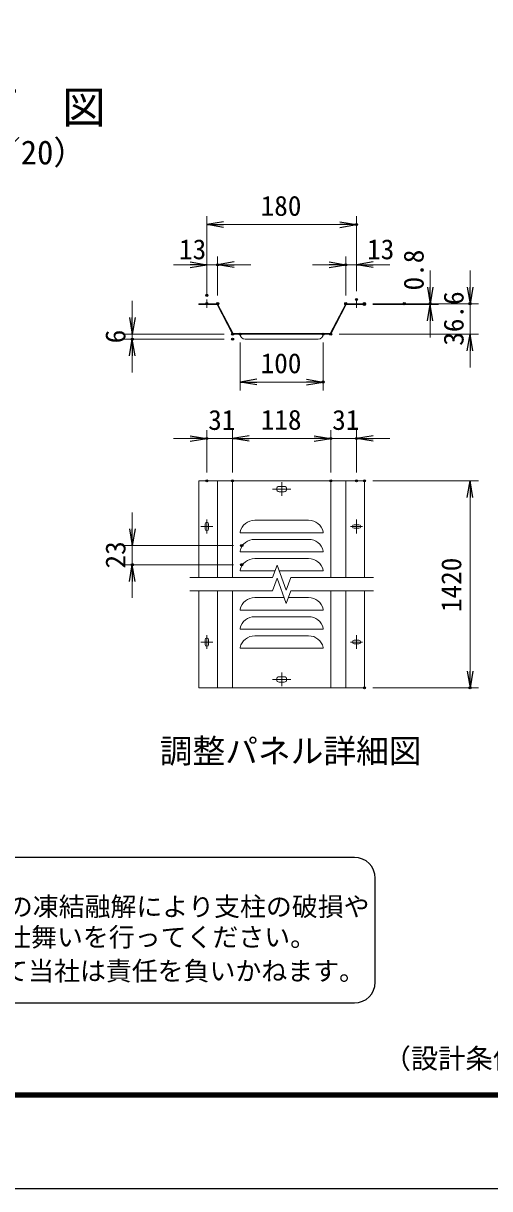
# Model space of a CAD drawing. Units: millimetres, scale not verified, with parts at other scales. Extents: x -4200 to 4200, y -2970 to 2970.
# Drawn here: x -2044 to -923, y -2970 to -166 of the extents above; entities that cross this region are included whole.
import ezdxf
from ezdxf.enums import TextEntityAlignment as Align

# ---------------------------------------------------------------- set-up
doc = ezdxf.new("R2010")
doc.units = ezdxf.units.MM
doc.header["$LTSCALE"] = 10
doc.header["$PDMODE"] = 32
doc.header["$PDSIZE"] = 5
doc.linetypes.add('USER1', pattern=[50.8, 31.75, -6.35, 6.35, -6.35])
for name, color, linetype, lineweight in [('0-0_D-BMK', 2, 'USER1', 13), ('0-5_D-STR-DIM', 7, 'Continuous', 13), ('0-6_0', 7, 'Continuous', 25), ('0-8_D-TTL-TXT', 7, 'Continuous', 25), ('0-A_D-TTL', 7, 'Continuous', 25)]:
    doc.layers.add(name, color=color, linetype=linetype, lineweight=lineweight)
doc.layers.add('0-7_Defpoints', color=8, linetype='Continuous')
doc.styles.add('ＭＳ ゴシック', font='')
doc.styles.get('ＭＳ ゴシック').set_extended_font_data('MS Gothic')

# ---------------------------------------------------------------- blocks, each defined once
blk = doc.blocks.new('_Open')
at = {"layer": '0-6_0'}
blk.add_line((-10, 1.667), (0, 0), dxfattribs=at)
blk.add_lwpolyline([(-10, -1.667), (0, 0), (-10, 0)], dxfattribs=at)

msp = doc.modelspace()

# ---------------------------------------------------------------- linework, layer by layer
at = {"layer": '0-0_D-BMK'}
for p, q in [((-1602.78, -830.85), (-1602.78, -850.85)), ((-1242.78, -830.85), (-1242.78, -850.85)), ((-1400.38, -1286.88), (-1445.18, -1286.88)), ((-1422.78, -1270.38), (-1422.78, -1303.38)), ((-1602.78, -1360.38), (-1602.78, -1393.38)), ((-1242.78, -1360.38), (-1242.78, -1393.38)), ((-1617.08, -1376.88), (-1588.48, -1376.88)), ((-1228.48, -1376.88), (-1257.08, -1376.88)), ((-1602.78, -1638.38), (-1602.78, -1671.38)), ((-1242.78, -1638.38), (-1242.78, -1671.38)), ((-1617.08, -1654.88), (-1588.48, -1654.88)), ((-1228.48, -1654.88), (-1257.08, -1654.88)), ((-1422.78, -1761.38), (-1422.78, -1728.38)), ((-1400.38, -1744.88), (-1445.18, -1744.88))]:
    msp.add_line(p, q, dxfattribs=at)
at = {"layer": '0-5_D-STR-DIM'}
for p, q in [((-1602.78, -800.85), (-1602.78, -630.63)), ((-1242.78, -810.85), (-1242.78, -630.63)), ((-1562.78, -650.63), (-1282.78, -650.63)), ((-1602.78, -820.85), (-1602.78, -727.19)), ((-1576.78, -820.85), (-1576.78, -727.19)), ((-1268.78, -820.85), (-1268.78, -727.19)), ((-1242.78, -810.85), (-1242.78, -727.19)), ((-1642.78, -747.19), (-1682.78, -747.19)), ((-1602.78, -747.19), (-1576.78, -747.19)), ((-1536.78, -747.19), (-1496.78, -747.19)), ((-1308.78, -747.19), (-1348.78, -747.19)), ((-1242.78, -747.19), (-1268.78, -747.19)), ((-1202.78, -747.19), (-1162.78, -747.19)), ((-1065.78, -800.85), (-1065.78, -760.85)), ((-969.78, -800.85), (-969.78, -760.85)), ((-1782.04, -874.05), (-1782.04, -834.05)), ((-1621.78, -840.85), (-1576.78, -840.85)), ((-1621.78, -842.45), (-1621.78, -840.85)), ((-1576.78, -840.85), (-1539.79, -912.45)), ((-1268.78, -840.85), (-1305.77, -912.45)), ((-1223.78, -840.85), (-1268.78, -840.85)), ((-1223.78, -842.45), (-1223.78, -840.85)), ((-1203.91, -840.85), (-1045.78, -840.85)), ((-1107.91, -840.85), (-949.78, -840.85)), ((-1065.78, -842.45), (-1065.78, -840.85)), ((-969.78, -914.05), (-969.78, -840.85)), ((-1267.79, -842.45), (-1304.78, -914.05)), ((-1223.78, -842.45), (-1267.79, -842.45)), ((-1203.91, -842.45), (-1045.78, -842.45)), ((-1065.78, -882.45), (-1065.78, -922.45)), ((-1560.78, -914.05), (-1802.04, -914.05)), ((-1782.04, -914.05), (-1782.04, -926.05)), ((-1304.78, -914.05), (-1540.78, -914.05)), ((-1305.77, -912.45), (-1539.79, -912.45)), ((-1284.91, -914.05), (-949.78, -914.05)), ((-1560.78, -926.05), (-1802.04, -926.05)), ((-1522.78, -934.05), (-1522.78, -1049.36)), ((-1510.78, -926.05), (-1334.78, -926.05)), ((-1322.78, -934.05), (-1322.78, -1049.36)), ((-1782.04, -966.05), (-1782.04, -1006.05)), ((-969.78, -954.05), (-969.78, -994.05)), ((-1482.78, -1029.36), (-1362.78, -1029.36)), ((-1602.78, -1246.88), (-1602.78, -1145.36)), ((-1540.87, -1246.88), (-1540.87, -1145.36)), ((-1540.87, -1246.88), (-1540.87, -1145.36)), ((-1304.78, -1246.88), (-1304.78, -1145.36)), ((-1304.78, -1246.88), (-1304.78, -1145.36)), ((-1242.78, -1246.88), (-1242.78, -1145.36)), ((-1642.78, -1165.36), (-1682.78, -1165.36)), ((-1540.87, -1165.36), (-1602.78, -1165.36)), ((-1500.87, -1165.36), (-1460.87, -1165.36)), ((-1500.87, -1165.36), (-1344.78, -1165.36)), ((-1344.78, -1165.36), (-1384.78, -1165.36)), ((-1304.78, -1165.36), (-1242.78, -1165.36)), ((-1202.78, -1165.36), (-1162.78, -1165.36)), ((-1621.78, -1266.88), (-1621.78, -1499.88)), ((-1223.78, -1266.88), (-1621.78, -1266.88)), ((-1576.78, -1266.88), (-1576.78, -1499.88)), ((-1540.78, -1266.88), (-1540.78, -1499.88)), ((-1416.88, -1280.38), (-1428.68, -1280.38)), ((-1304.78, -1266.88), (-1304.78, -1499.88)), ((-1268.78, -1266.88), (-1268.78, -1499.88)), ((-1223.78, -1266.88), (-1223.78, -1499.88)), ((-1203.78, -1266.88), (-949.78, -1266.88)), ((-1416.88, -1293.38), (-1428.68, -1293.38)), ((-969.78, -1306.88), (-969.78, -1724.88)), ((-1782.04, -1382.88), (-1782.04, -1342.88)), ((-1607.08, -1371.18), (-1607.08, -1382.58)), ((-1598.48, -1371.18), (-1598.48, -1382.58)), ((-1357.88, -1361.88), (-1487.67, -1361.88)), ((-1248.48, -1372.58), (-1237.08, -1372.58)), ((-1522.78, -1389.88), (-1522.78, -1391.88)), ((-1522.78, -1389.9), (-1522.78, -1391.88)), ((-1322.78, -1391.88), (-1522.78, -1391.88)), ((-1322.78, -1389.88), (-1322.78, -1391.88)), ((-1248.48, -1381.18), (-1237.08, -1381.18)), ((-1538.91, -1422.88), (-1802.04, -1422.88)), ((-1782.04, -1422.88), (-1782.04, -1468.88)), ((-1357.88, -1407.88), (-1487.67, -1407.88)), ((-1522.78, -1435.88), (-1522.78, -1437.88)), ((-1522.78, -1435.9), (-1522.78, -1437.88)), ((-1322.78, -1437.88), (-1522.78, -1437.88)), ((-1357.88, -1453.88), (-1487.67, -1453.88)), ((-1322.78, -1435.88), (-1322.78, -1437.88)), ((-1538.91, -1468.88), (-1802.04, -1468.88)), ((-1522.78, -1481.88), (-1522.78, -1483.88)), ((-1522.78, -1481.9), (-1522.78, -1483.88)), ((-1439.02, -1483.88), (-1522.78, -1483.88)), ((-1444.88, -1499.97), (-1433.83, -1469.62)), ((-1411.73, -1530.33), (-1433.83, -1469.62)), ((-1322.78, -1483.88), (-1428.64, -1483.88)), ((-1322.78, -1481.88), (-1322.78, -1483.88)), ((-1782.04, -1508.88), (-1782.04, -1548.88)), ((-1643.34, -1499.88), (-1444.84, -1499.88)), ((-1444.88, -1531.97), (-1433.83, -1501.62)), ((-1411.73, -1562.33), (-1433.83, -1501.62)), ((-1400.68, -1499.97), (-1411.73, -1530.33)), ((-1400.65, -1499.87), (-1202.22, -1499.88)), ((-1643.34, -1531.88), (-1444.84, -1531.88)), ((-1621.78, -1764.88), (-1621.78, -1531.88)), ((-1576.78, -1764.88), (-1576.78, -1531.88)), ((-1540.78, -1764.88), (-1540.78, -1531.88)), ((-1400.68, -1531.97), (-1411.73, -1562.33)), ((-1400.65, -1531.87), (-1202.22, -1531.88)), ((-1304.78, -1764.88), (-1304.78, -1531.88)), ((-1268.78, -1764.88), (-1268.78, -1531.88)), ((-1223.78, -1764.88), (-1223.78, -1531.88)), ((-1416.99, -1547.88), (-1487.67, -1547.88)), ((-1357.88, -1547.88), (-1406.47, -1547.88)), ((-1522.78, -1575.88), (-1522.78, -1577.88)), ((-1522.78, -1575.9), (-1522.78, -1577.88)), ((-1322.78, -1577.88), (-1522.78, -1577.88)), ((-1357.88, -1593.88), (-1487.67, -1593.88)), ((-1322.78, -1575.88), (-1322.78, -1577.88)), ((-1522.78, -1621.88), (-1522.78, -1623.88)), ((-1522.78, -1621.9), (-1522.78, -1623.88)), ((-1322.78, -1623.88), (-1522.78, -1623.88)), ((-1322.78, -1621.88), (-1322.78, -1623.88)), ((-1607.08, -1649.18), (-1607.08, -1660.58)), ((-1598.48, -1649.18), (-1598.48, -1660.58)), ((-1357.88, -1639.88), (-1487.67, -1639.88)), ((-1248.48, -1650.58), (-1237.08, -1650.58)), ((-1522.78, -1667.88), (-1522.78, -1669.88)), ((-1522.78, -1667.9), (-1522.78, -1669.88)), ((-1322.78, -1669.88), (-1522.78, -1669.88)), ((-1322.78, -1667.88), (-1322.78, -1669.88)), ((-1248.48, -1659.18), (-1237.08, -1659.18)), ((-1223.78, -1764.88), (-1621.78, -1764.88)), ((-1416.88, -1738.38), (-1428.68, -1738.38)), ((-1416.88, -1751.38), (-1428.68, -1751.38)), ((-1203.78, -1764.88), (-949.78, -1764.88))]:
    msp.add_line(p, q, dxfattribs=at)
msp.add_lwpolyline([(-1621.78, -842.45), (-1577.77, -842.45), (-1540.78, -914.05)], dxfattribs=at)
for centre, radius, start, end in [((-1510.78, -914.05), 12, 180, 270), ((-1334.78, -914.05), 12, 270, 0), ((-1428.68, -1286.88), 6.5, 90, 270), ((-1416.88, -1286.88), 6.5, 270, 90), ((-1602.78, -1371.18), 4.3, 0, 180), ((-1487.67, -1397.88), 36, 90, 167.16041), ((-1357.88, -1397.88), 36, 12.83959, 90), ((-1248.48, -1376.88), 4.3, 90, 270), ((-1237.08, -1376.88), 4.3, 270, 90), ((-1602.78, -1382.58), 4.3, 180, 0), ((-1487.67, -1443.88), 36, 90, 167.16041), ((-1357.88, -1443.88), 36, 12.83959, 90), ((-1487.67, -1489.88), 36, 90, 167.16041), ((-1357.88, -1489.88), 36, 12.83959, 90), ((-1487.67, -1583.88), 36, 90, 167.16041), ((-1357.88, -1583.88), 36, 12.83959, 90), ((-1487.67, -1629.88), 36, 90, 167.16041), ((-1357.88, -1629.88), 36, 12.83959, 90), ((-1602.78, -1649.18), 4.3, 0, 180), ((-1487.67, -1675.88), 36, 90, 167.16041), ((-1357.88, -1675.88), 36, 12.83959, 90), ((-1248.48, -1654.88), 4.3, 90, 270), ((-1237.08, -1654.88), 4.3, 270, 90), ((-1602.78, -1660.58), 4.3, 180, 0), ((-1428.68, -1744.88), 6.5, 90, 270), ((-1416.88, -1744.88), 6.5, 270, 90)]:
    msp.add_arc(centre, radius, start, end, dxfattribs=at)
at = {"layer": '0-7_Defpoints'}
for p in [(-1242.78, -650.63), (-1576.78, -747.19), (-1268.78, -747.19), (-1602.78, -820.85), (-1602.78, -840.85), (-1576.78, -840.85), (-1268.78, -840.85), (-1242.78, -830.85), (-1223.91, -840.85), (-1223.91, -842.45), (-1127.91, -840.85), (-1065.78, -840.85), (-969.78, -840.85), (-1782.04, -926.05), (-1540.78, -914.05), (-1540.78, -926.05), (-1522.78, -914.05), (-1322.78, -914.05), (-1304.91, -914.05), (-1322.78, -1029.36), (-1602.78, -1165.36), (-1304.78, -1165.36), (-1242.78, -1165.36), (-1602.78, -1266.88), (-1540.87, -1266.88), (-1304.78, -1266.88), (-1242.78, -1266.88), (-1223.78, -1266.88), (-1518.91, -1422.88), (-1782.04, -1468.88), (-1518.91, -1468.88), (-1223.78, -1764.88), (-969.78, -1764.88)]:
    msp.add_point(p, dxfattribs=at)
at = {"layer": '0-8_D-TTL-TXT', "color": 2}
for p, q in [((-1247.83, -2173.11), (-3693.38, -2173.11)), ((-1197.83, -2473.11), (-1197.83, -2223.11)), ((-3693.38, -2523.11), (-1247.83, -2523.11))]:
    msp.add_line(p, q, dxfattribs=at)
for centre, start, end in [((-1247.83, -2223.11), 0, 90), ((-1247.83, -2473.11), 270, 0)]:
    msp.add_arc(centre, 50, start, end, dxfattribs=at)
at = {"layer": '0-A_D-TTL', "color": 2}
msp.add_lwpolyline([(-4200, 2970), (4200, 2970), (4200, -2970), (-4200, -2970)], close=True, dxfattribs=at)
at = {"layer": '0-A_D-TTL'}
for points in [[(-3930, 2750), (3930, 2750), (3930, -2750), (-3930, -2750)], [(-3927.5, 2747.5), (3927.5, 2747.5), (3927.5, -2747.5), (-3927.5, -2747.5)], [(-3925, 2745), (3925, 2745), (3925, -2745), (-3925, -2745)], [(-3922.5, 2742.5), (3922.5, 2742.5), (3922.5, -2742.5), (-3922.5, -2742.5)], [(-3920, 2740), (3920, 2740), (3920, -2740), (-3920, -2740)]]:
    msp.add_lwpolyline(points, close=True, dxfattribs=at)

# ---------------------------------------------------------------- block references
at = {"layer": '0-5_D-STR-DIM', "xscale": 4, "yscale": 4}
for p, rotation in [((-1602.78, -650.63), 180), ((-1576.78, -747.19), 180), ((-1242.78, -747.19), 180), ((-1065.78, -840.85), 270), ((-969.78, -840.85), 270), ((-1065.78, -842.45), 90), ((-1782.04, -914.05), 270), ((-969.78, -914.05), 90), ((-1782.04, -926.05), 90), ((-1522.78, -1029.36), 180), ((-1540.87, -1165.36), 180), ((-1540.87, -1165.36), 180), ((-1242.78, -1165.36), 180), ((-969.78, -1266.88), 90), ((-1782.04, -1422.88), 270), ((-1782.04, -1468.88), 90), ((-969.78, -1764.88), 270)]:
    msp.add_blockref('_Open', p, dxfattribs=dict(at, rotation=rotation))
for p in [(-1242.78, -650.63), (-1602.78, -747.19), (-1268.78, -747.19), (-1322.78, -1029.36), (-1602.78, -1165.36), (-1304.78, -1165.36), (-1304.78, -1165.36)]:
    msp.add_blockref('_Open', p, dxfattribs=at)

# ---------------------------------------------------------------- texts
at = {"layer": '0-5_D-STR-DIM', "style": 'ＭＳ ゴシック'}
for s, p in [('180', (-1473.43, -643.88)), ('13', (-1669.63, -748.41)), ('13', (-1217.43, -748.41)), ('100', (-1473.43, -1022.61)), ('31', (-1599.38, -1158.98)), ('118', (-1473.1, -1158.61)), ('31', (-1301.28, -1158.94))]:
    msp.add_text(s, height=48.09, dxfattribs=at).set_placement(p, align=Align.BOTTOM_LEFT)
for s, p in [('0.8', (-1066.93, -808.97)), ('36.6', (-970.93, -942.05)), ('6', (-1784.24, -936.27)), ('23', (-1784.02, -1477.98)), ('1420', (-976.53, -1582.78))]:
    msp.add_text(s, height=48.09, rotation=90, dxfattribs=at).set_placement(p, align=Align.BOTTOM_LEFT)
at = {"layer": '0-8_D-TTL-TXT', "style": 'ＭＳ ゴシック'}
for s, height, p in [('正\u3000面\u3000図', 76.98, (-2370.87, -429.88)), ('（S=1／20）', 57.7, (-2325.39, -523.08)), ('調整パネル詳細図', 57.7, (-1716.05, -1963.13)), ('凍結の恐れがある場所への設置は、内部に溜まった雨水等の凍結融解により支柱の破損や', 45.67, (-3703.2, -2327.79)), ('コンクリート基礎の破損の恐れがありますので施工時、水仕舞いを行ってください。', 45.67, (-3707.31, -2401.21)), ('施工による水仕舞い不備で起こる支柱・基礎の破損について当社は責任を負いかねます。 ', 45.67, (-3714.3, -2482.7)), ('（設計条件）風荷重：昭和57年改正 建築基準法・同施行令に基づく風圧力に準拠。', 48.09, (-1177.64, -2695.24))]:
    msp.add_text(s, height=height, dxfattribs=at).set_placement(p, align=Align.BOTTOM_LEFT)

doc.saveas('drawing.dxf')
